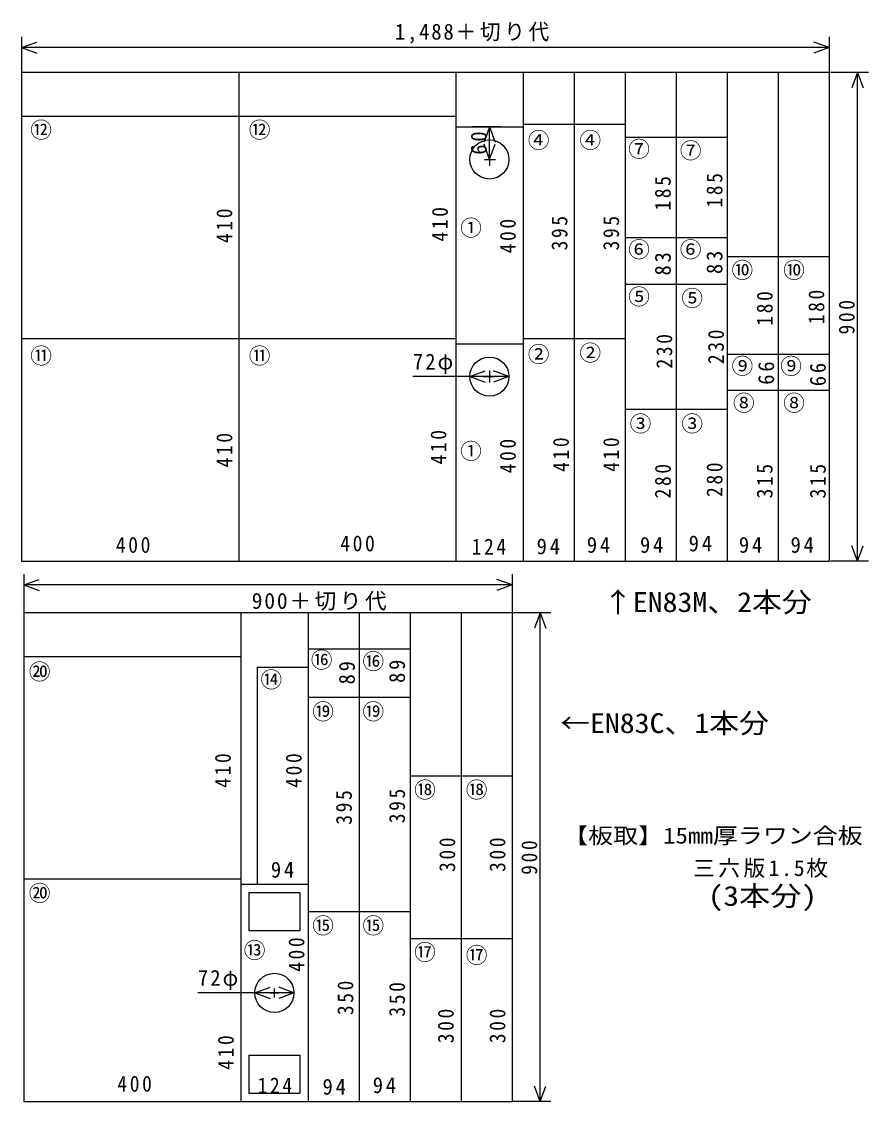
# Model space of a CAD drawing. Units: millimetres, scale not verified. Extents: x -1653 to 1142, y -999 to 990.
# Drawn here: x -419 to 1142, y -999 to 990 of the extents above; entities that cross this region are included whole.
import ezdxf
from ezdxf.enums import TextEntityAlignment as Align

# ---------------------------------------------------------------- set-up
doc = ezdxf.new("R2010")
doc.units = ezdxf.units.MM
doc.header["$LTSCALE"] = 10
doc.layers.add('0-0', color=7, linetype='Continuous')
doc.styles.add('ＭＳ ゴシック', font='')
doc.styles.get('ＭＳ ゴシック').set_extended_font_data('MS Gothic')

msp = doc.modelspace()

# ---------------------------------------------------------------- linework, layer by layer
at = {"layer": '0-0', "color": 4}
for p, q in [((-418.52, 962.23), (-418.52, 892.23)), ((1069.48, 962.23), (1069.48, 892.23)), ((-418.52, 942.23), (-390.33, 952.49)), ((1069.48, 942.23), (-418.52, 942.23)), ((-418.52, 942.23), (-390.33, 931.97)), ((1069.48, 942.23), (1041.29, 952.49)), ((1069.48, 942.23), (1041.29, 931.97)), ((1141.76, 896.11), (1071.76, 896.11)), ((1121.76, 896.11), (1111.5, 867.92)), ((1121.76, -3.89), (1121.76, 896.11)), ((1121.76, 896.11), (1132.02, 867.92)), ((463.81, 796.11), (411.48, 796.11)), ((443.81, 796.11), (433.55, 767.92)), ((443.81, 736.11), (443.81, 796.11)), ((443.81, 796.11), (454.07, 767.92)), ((443.81, 736.11), (433.55, 764.3)), ((443.81, 736.11), (454.07, 764.3)), ((407.48, 336.11), (435.67, 346.37)), ((479.48, 336.11), (451.29, 346.37)), ((479.48, 336.11), (302.48, 336.11)), ((407.48, 336.11), (435.67, 325.85)), ((479.48, 336.11), (451.29, 325.85)), ((1121.76, -3.89), (1111.5, 24.3)), ((1121.76, -3.89), (1132.02, 24.3)), ((1141.76, -3.89), (1071.76, -3.89)), ((-414.64, -27.93), (-414.64, -97.93)), ((-414.64, -47.93), (-386.45, -37.67)), ((485.36, -47.93), (457.17, -37.67)), ((485.36, -27.93), (485.36, -97.93)), ((485.36, -47.93), (-414.64, -47.93)), ((-414.64, -47.93), (-386.45, -58.19)), ((485.36, -47.93), (457.17, -58.19)), ((556.92, -99.48), (486.92, -99.48)), ((536.92, -99.48), (526.66, -127.67)), ((536.92, -999.48), (536.92, -99.48)), ((536.92, -99.48), (547.18, -127.67)), ((11.36, -799.48), (39.55, -789.22)), ((83.36, -799.48), (55.17, -789.22)), ((83.36, -799.48), (-93.64, -799.48)), ((11.36, -799.48), (39.55, -809.74)), ((83.36, -799.48), (55.17, -809.74)), ((536.92, -999.48), (526.66, -971.29)), ((536.92, -999.48), (547.18, -971.29)), ((556.92, -999.48), (486.92, -999.48))]:
    msp.add_line(p, q, dxfattribs=at)
at = {"layer": '0-0'}
for p, q in [((-418.52, 896.11), (-418.52, -3.89)), ((1069.48, 896.11), (-418.52, 896.11)), ((-18.52, 896.11), (-18.52, -3.89)), ((381.48, 896.11), (381.48, -3.89)), ((505.48, 896.11), (505.48, -3.89)), ((599.48, 896.11), (599.48, -3.89)), ((693.48, 896.11), (693.48, -3.89)), ((787.48, 896.11), (787.48, -3.89)), ((881.48, 896.11), (881.48, -3.89)), ((975.48, 896.11), (975.48, -3.89)), ((1069.48, 896.11), (1069.48, -3.89)), ((-418.52, 816.11), (381.48, 816.11)), ((381.48, 796.11), (505.48, 796.11)), ((505.48, 801.11), (693.48, 801.11)), ((693.48, 777.11), (881.48, 777.11)), ((443.48, 743.52), (443.48, 724.58)), ((434.11, 736.11), (454.4, 736.11)), ((693.48, 592.11), (881.48, 592.11)), ((881.48, 557.11), (1069.48, 557.11)), ((693.48, 506.11), (881.48, 506.11)), ((-418.52, 406.11), (381.48, 406.11)), ((505.48, 406.11), (693.48, 406.11)), ((381.48, 396.11), (505.48, 396.11)), ((881.48, 377.11), (1069.48, 377.11)), ((443.48, 347.07), (443.48, 325.42)), ((432.75, 336.11), (453.05, 336.11)), ((881.48, 311.11), (1069.48, 311.11)), ((693.48, 276.11), (881.48, 276.11)), ((-418.52, -3.89), (1069.48, -3.89)), ((-14.64, -99.48), (-14.64, -999.48)), ((109.36, -99.48), (109.36, -999.48)), ((203.36, -99.48), (203.36, -999.48)), ((297.36, -99.48), (297.36, -999.48)), ((391.36, -99.48), (391.36, -999.48)), ((485.36, -99.48), (485.36, -999.48)), ((109.36, -165.48), (297.36, -165.48)), ((-414.64, -179.48), (-14.64, -179.48)), ((15.36, -199.48), (109.36, -199.48)), ((15.36, -199.48), (15.36, -599.48)), ((109.36, -254.48), (297.36, -254.48)), ((297.36, -399.48), (485.36, -399.48)), ((-414.64, -589.48), (-14.64, -589.48)), ((-14.64, -599.48), (109.36, -599.48)), ((0.36, -614.48), (0.36, -684.48)), ((109.36, -649.48), (297.36, -649.48)), ((0.36, -684.48), (94.36, -684.48)), ((297.36, -699.48), (485.36, -699.48)), ((47.36, -807.9), (47.36, -791.48)), ((39.36, -799.48), (55.36, -799.48)), ((0.36, -914.48), (94.36, -914.48)), ((94.36, -914.48), (94.36, -984.48)), ((-414.64, -999.48), (485.36, -999.48))]:
    msp.add_line(p, q, dxfattribs=at)
for points in [[(485.36, -99.48), (-414.64, -99.48), (-414.64, -999.48)], [(0.36, -614.48), (94.36, -614.48), (94.36, -684.48)], [(0.36, -914.48), (0.36, -984.48), (94.36, -984.48)]]:
    msp.add_lwpolyline(points, dxfattribs=at)
for centre in [(443.48, 736.11), (443.48, 336.11), (47.36, -799.48)]:
    msp.add_circle(centre, 36, dxfattribs=at)

# ---------------------------------------------------------------- texts
at = {"layer": '0-0', "color": 5, "style": 'ＭＳ ゴシック'}
for s, p in [('⑫', (-402.59, 767.1)), ('⑫', (0, 767.1)), ('④', (514.12, 748.06)), ('④', (609.33, 748.06)), ('⑦', (699.09, 731.74)), ('⑦', (794.3, 729.02)), ('①', (389.45, 586.56)), ('⑥', (699.09, 546.76)), ('⑥', (794.3, 546.76)), ('⑩', (889.51, 508.68)), ('⑩', (984.72, 508.68)), ('⑤', (699.09, 459.72)), ('⑤', (797.02, 456.99)), ('②', (609.33, 356.35)), ('⑪', (-402.59, 350.91)), ('⑪', (0, 350.91)), ('②', (514.12, 353.63)), ('⑨', (889.51, 331.87)), ('⑨', (979.27, 331.87)), ('⑧', (892.23, 263.86)), ('⑧', (984.72, 263.86)), ('③', (701.81, 225.78)), ('③', (797.02, 225.78)), ('①', (389.45, 175.23)), ('⑯', (114.25, -209.46)), ('⑯', (209.46, -212.18)), ('⑳', (-405.31, -231.22)), ('⑭', (21.56, -245.75)), ('⑲', (116.97, -304.66)), ('⑲', (209.46, -304.66)), ('⑱', (304.66, -448.83)), ('⑱', (399.87, -448.83)), ('⑳', (-405.31, -639.25)), ('⑮', (116.97, -699.09)), ('⑮', (209.46, -699.09)), ('⑬', (-9.26, -744.48)), ('⑰', (304.66, -748.06)), ('⑰', (399.87, -753.5))]:
    msp.add_text(s, height=29.33, dxfattribs=at).set_placement(p, align=Align.BOTTOM_LEFT)
at = {"layer": '0-0', "style": 'ＭＳ ゴシック'}
for s, width, p in [('↑EN83M、2本分', 1.1, (652.85, -108.81)), ('←EN83C、1本分', 1.1, (573.96, -331.87)), ('(3本分)', 1.15, (845.98, -650.13))]:
    msp.add_text(s, height=36.66, dxfattribs=dict(at, width=width)).set_placement(p, align=Align.BOTTOM_LEFT)
at = {"layer": '0-0', "color": 5, "style": 'ＭＳ ゴシック', "width": 1.15}
msp.add_text('【板取】15mm厚ラワン合板', height=29.33, dxfattribs=at).set_placement((579.4, -533.16), align=Align.BOTTOM_LEFT)
at = {"layer": '0-0', "char_height": 29.33, "attachment_point": 7, "style": 'ＭＳ ゴシック'}
for s, insert in [('\\T1.18;\\W0.95;1,488＋切り代', (269.3, 949.35)), ('\\T1.2;\\W0.95;72φ', (302.48, 341.11)), ('\\T1.27;\\W0.9;400', (-244.82, 10.88)), ('\\T1.27;\\W0.9;400', (168.65, 13.6)), ('\\T1.27;\\W0.95;94', (622.93, 10.88)), ('\\T1.27;\\W0.95;94', (720.85, 10.88)), ('\\T1.27;\\W0.95;94', (810.62, 13.6)), ('\\T1.27;\\W0.95;94', (903.11, 10.88)), ('\\T1.27;\\W0.95;94', (998.32, 10.88)), ('\\T1.27;\\W0.9;124', (410.75, 8.16)), ('\\T1.27;\\W0.95;94', (530.44, 8.16)), ('\\T1.16;900＋切り代', (5.44, -95.21)), ('\\T1.27;\\W0.95;94', (40.8, -587.56)), ('\\T1.2;\\W0.95;72φ', (-93.64, -794.48)), ('\\T1.27;\\W0.9;400', (-242.1, -981.99)), ('\\T1.27;\\W0.9;124', (16.32, -984.72)), ('\\T1.27;\\W0.95;94', (136.01, -987.44)), ('\\T1.27;\\W0.95;94', (228.5, -984.72))]:
    msp.add_mtext(s, dxfattribs=dict(at, insert=insert))
at = {"layer": '0-0', "char_height": 29.33, "attachment_point": 7, "rotation": 90, "style": 'ＭＳ ゴシック'}
for s, insert in [('\\T1.27;\\W0.95;60', (438.81, 744.86)), ('\\T1.27;\\W0.9;185', (777.98, 641.97)), ('\\T1.27;\\W0.9;185', (873.19, 647.41)), ('\\T1.27;\\W0.9;410', (-29.92, 582.12)), ('\\T1.27;\\W0.9;410', (367.23, 584.84)), ('\\T1.27;\\W0.9;400', (492.36, 563.08)), ('\\T1.27;\\W0.9;395', (587.56, 568.52)), ('\\T1.27;\\W0.9;395', (682.77, 568.52)), ('\\T1.27;\\W0.95;83', (777.98, 522.28)), ('\\T1.27;\\W0.95;83', (873.19, 525)), ('\\T1.27;\\W0.9;180', (965.67, 429.79)), ('\\T1.27;\\W0.9;180', (1060.88, 432.51)), ('\\T1.27;\\W0.9;900', (1116.76, 413.61)), ('\\T1.27;\\W0.9;230', (875.91, 359.07)), ('\\T1.27;\\W0.9;230', (780.7, 350.91)), ('\\T1.27;\\W0.95;66', (968.39, 320.98)), ('\\T1.27;\\W0.95;66', (1063.6, 318.26)), ('\\T1.27;\\W0.9;410', (-29.92, 168.65)), ('\\T1.27;\\W0.9;410', (364.51, 174.09)), ('\\T1.27;\\W0.9;400', (492.36, 157.77)), ('\\T1.27;\\W0.9;410', (590.28, 160.49)), ('\\T1.27;\\W0.9;410', (682.77, 160.49)), ('\\T1.27;\\W0.9;280', (777.98, 111.53)), ('\\T1.27;\\W0.9;280', (873.19, 114.25)), ('\\T1.27;\\W0.9;315', (965.67, 111.53)), ('\\T1.27;\\W0.9;315', (1063.6, 111.53)), ('\\T1.27;\\W0.95;89', (195.85, -231.22)), ('\\T1.27;\\W0.95;89', (288.34, -228.5)), ('\\T1.27;\\W0.9;410', (-32.64, -421.63)), ('\\T1.27;\\W0.9;400', (97.93, -421.63)), ('\\T1.27;\\W0.9;395', (190.41, -489.64)), ('\\T1.27;\\W0.9;395', (288.34, -486.92)), ('\\T1.27;\\W0.9;300', (380.83, -576.68)), ('\\T1.27;\\W0.9;300', (473.32, -576.68)), ('\\T1.27;\\W0.9;900', (531.92, -581.98)), ('\\T1.27;\\W0.9;400', (102.91, -760.75)), ('\\T1.27;\\W0.9;350', (193.13, -840.54)), ('\\T1.27;\\W0.9;350', (288.34, -843.26)), ('\\T1.27;\\W0.9;300', (378.11, -892.23)), ('\\T1.27;\\W0.9;300', (473.32, -892.23)), ('\\T1.27;\\W0.9;410', (-27.2, -941.19))]:
    msp.add_mtext(s, dxfattribs=dict(at, insert=insert))
at = {"layer": '0-0', "color": 5, "insert": (818.78, -587.56), "char_height": 29.33, "attachment_point": 7, "style": 'ＭＳ ゴシック'}
msp.add_mtext('\\T1.16;三六版1.5枚', dxfattribs=at)

doc.saveas('drawing.dxf')
